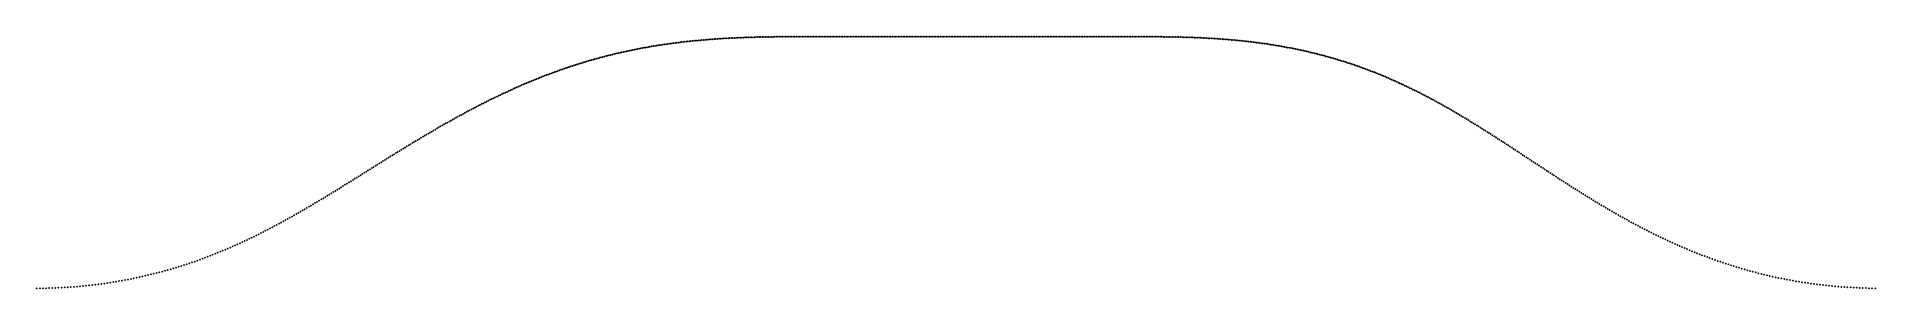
# Model space of a CAD drawing. Header units: metres. Extents: x 0 to 359, y 0 to 49.
import ezdxf

# ---------------------------------------------------------------- set-up
doc = ezdxf.new("R2010")
doc.units = ezdxf.units.M

msp = doc.modelspace()

# ---------------------------------------------------------------- linework, layer by layer
for p in [(117.14, 46.78), (117.45, 46.84), (117.76, 46.9), (118.07, 46.96), (118.37, 47.02), (118.68, 47.07), (118.99, 47.13), (119.3, 47.19), (119.6, 47.24), (119.91, 47.29), (120.22, 47.35), (120.53, 47.4), (120.83, 47.45), (121.14, 47.5), (121.45, 47.55), (121.75, 47.59), (122.06, 47.64), (122.37, 47.69), (122.67, 47.73), (122.98, 47.78), (123.28, 47.82), (123.59, 47.86), (123.9, 47.91), (124.2, 47.95), (124.51, 47.99), (124.81, 48.03), (125.12, 48.07), (125.42, 48.1), (125.73, 48.14), (126.03, 48.18), (126.34, 48.21), (126.64, 48.25), (126.95, 48.28), (127.25, 48.31), (127.56, 48.35), (127.86, 48.38), (128.17, 48.41), (128.47, 48.44), (128.78, 48.47), (129.08, 48.5), (129.39, 48.53), (129.69, 48.56), (130, 48.58), (130.3, 48.61), (130.6, 48.63), (130.91, 48.66), (131.21, 48.68), (131.52, 48.71), (131.82, 48.73), (132.12, 48.75), (132.43, 48.78), (132.73, 48.8), (133.04, 48.82), (133.34, 48.84), (133.64, 48.86), (133.95, 48.88), (134.25, 48.9), (134.55, 48.91), (134.86, 48.93), (135.16, 48.95), (135.46, 48.96), (135.77, 48.98), (136.07, 48.99), (136.37, 49.01), (136.68, 49.02), (136.98, 49.04), (137.28, 49.05), (137.59, 49.06), (137.89, 49.07), (138.19, 49.08), (138.5, 49.1), (138.8, 49.11), (139.1, 49.12), (139.41, 49.13), (139.71, 49.14), (140.01, 49.15), (140.31, 49.15), (140.62, 49.16), (140.92, 49.17), (141.22, 49.18), (141.53, 49.18), (141.83, 49.19), (142.13, 49.2), (142.43, 49.2), (142.74, 49.21), (143.04, 49.21), (143.34, 49.21), (143.65, 49.22), (143.95, 49.22), (144.25, 49.23), (144.55, 49.23), (144.86, 49.23), (145.16, 49.23), (145.46, 49.24), (145.76, 49.24), (146.07, 49.24), (146.37, 49.24), (146.67, 49.24), (146.98, 49.24), (147.28, 49.24), (147.58, 49.24), (147.88, 49.24), (148.19, 49.24), (148.49, 49.24), (148.79, 49.24), (149.09, 49.24), (149.4, 49.24), (149.7, 49.24), (150, 49.24), (150.3, 49.24), (150.61, 49.24), (150.91, 49.24), (151.21, 49.24), (151.52, 49.24), (151.82, 49.24), (152.12, 49.24), (152.42, 49.24), (152.73, 49.24), (153.03, 49.24), (153.33, 49.24), (153.63, 49.24), (153.94, 49.24), (154.24, 49.24), (154.54, 49.24), (154.84, 49.24), (155.15, 49.24), (155.45, 49.24), (155.75, 49.24), (156.06, 49.24), (156.36, 49.24), (156.66, 49.24), (156.96, 49.24), (157.27, 49.24), (157.57, 49.24), (157.87, 49.24), (158.17, 49.24), (158.48, 49.24), (158.78, 49.24), (159.08, 49.24), (159.38, 49.24), (159.69, 49.24), (159.99, 49.24), (160.29, 49.24), (160.6, 49.24), (160.9, 49.24), (161.2, 49.24), (161.5, 49.24), (161.81, 49.24), (162.11, 49.24), (162.41, 49.24), (162.71, 49.24), (163.02, 49.24), (163.32, 49.24), (163.62, 49.24), (163.92, 49.24), (164.23, 49.24), (164.53, 49.24), (164.83, 49.24), (165.14, 49.24), (165.44, 49.24), (165.74, 49.24), (166.04, 49.24), (166.35, 49.24), (166.65, 49.24), (166.95, 49.24), (167.25, 49.24), (167.56, 49.24), (167.86, 49.24), (168.16, 49.24), (168.46, 49.24), (168.77, 49.24), (169.07, 49.24), (169.37, 49.24), (169.68, 49.24), (169.98, 49.24), (170.28, 49.24), (170.58, 49.24), (170.89, 49.24), (171.19, 49.24), (171.49, 49.24), (171.79, 49.24), (172.1, 49.24), (172.4, 49.24), (172.7, 49.24), (173, 49.24), (173.31, 49.24), (173.61, 49.24), (173.91, 49.24), (174.22, 49.24), (174.52, 49.24), (174.82, 49.24), (175.12, 49.24), (175.43, 49.24), (175.73, 49.24), (176.03, 49.24), (176.33, 49.24), (176.64, 49.24), (176.94, 49.24), (177.24, 49.24), (177.54, 49.24), (177.85, 49.24), (178.15, 49.24), (178.45, 49.24), (178.76, 49.24), (179.06, 49.24), (179.36, 49.24), (179.66, 49.24), (179.97, 49.24), (180.27, 49.24), (180.57, 49.24), (180.87, 49.24), (181.18, 49.24), (181.48, 49.24), (181.78, 49.24), (182.08, 49.24), (182.39, 49.24), (182.69, 49.24), (182.99, 49.24), (183.3, 49.24), (183.6, 49.24), (183.9, 49.24), (184.2, 49.24), (184.51, 49.24), (184.81, 49.24), (185.11, 49.24), (185.41, 49.24), (185.72, 49.24), (186.02, 49.24), (186.32, 49.24), (186.62, 49.24), (186.93, 49.24), (187.23, 49.24), (187.53, 49.24), (187.84, 49.24), (188.14, 49.24), (188.44, 49.24), (188.74, 49.24), (189.05, 49.24), (189.35, 49.24), (189.65, 49.24), (189.95, 49.24), (190.26, 49.24), (190.56, 49.24), (190.86, 49.24), (191.16, 49.24), (191.47, 49.24), (191.77, 49.24), (192.07, 49.24), (192.38, 49.24), (192.68, 49.24), (192.98, 49.24), (193.28, 49.24), (193.59, 49.24), (193.89, 49.24), (194.19, 49.24), (194.49, 49.24), (194.8, 49.24), (195.1, 49.24), (195.4, 49.24), (195.7, 49.24), (196.01, 49.24), (196.31, 49.24), (196.61, 49.24), (196.92, 49.24), (197.22, 49.24), (197.52, 49.24), (197.82, 49.24), (198.13, 49.24), (198.43, 49.24), (198.73, 49.24), (199.03, 49.24), (199.34, 49.24), (199.64, 49.24), (199.94, 49.24), (200.24, 49.24), (200.55, 49.24), (200.85, 49.24), (201.15, 49.24), (201.46, 49.24), (201.76, 49.24), (202.06, 49.24), (202.36, 49.24), (202.67, 49.24), (202.97, 49.24), (203.27, 49.24), (203.57, 49.24), (203.88, 49.24), (204.18, 49.24), (204.48, 49.24), (204.78, 49.24), (205.09, 49.24), (205.39, 49.24), (205.69, 49.24), (206, 49.24), (206.3, 49.24), (206.6, 49.24), (206.9, 49.24), (207.21, 49.24), (207.51, 49.24), (207.81, 49.24), (208.11, 49.24), (208.42, 49.24), (208.72, 49.24), (209.02, 49.24), (209.32, 49.24), (209.63, 49.24), (209.93, 49.24), (210.23, 49.24), (210.54, 49.24), (210.84, 49.24), (211.14, 49.24), (211.44, 49.24), (211.75, 49.24), (212.05, 49.24), (212.35, 49.24), (212.65, 49.24), (212.96, 49.24), (213.26, 49.24), (213.56, 49.24), (213.86, 49.24), (214.17, 49.24), (214.47, 49.24), (214.77, 49.24), (215.08, 49.24), (215.38, 49.24), (215.68, 49.24), (215.98, 49.24), (216.29, 49.24), (216.59, 49.24), (216.89, 49.24), (217.19, 49.24), (217.5, 49.24), (217.8, 49.24), (218.1, 49.24), (218.4, 49.24), (218.71, 49.24), (219.01, 49.23), (219.31, 49.23), (219.62, 49.23), (219.92, 49.23), (220.22, 49.22), (220.52, 49.22), (220.83, 49.22), (221.13, 49.21), (221.43, 49.21), (221.73, 49.2), (222.04, 49.2), (222.34, 49.19), (222.64, 49.19), (222.95, 49.18), (223.25, 49.17), (223.55, 49.17), (223.85, 49.16), (224.16, 49.15), (224.46, 49.14), (224.76, 49.13), (225.07, 49.12), (225.37, 49.11), (225.67, 49.1), (225.98, 49.09), (226.28, 49.08), (226.58, 49.07), (226.88, 49.05), (227.19, 49.04), (227.49, 49.03), (227.79, 49.01), (228.1, 49), (228.4, 48.98), (228.7, 48.97), (229.01, 48.95), (229.31, 48.93), (229.61, 48.92), (229.92, 48.9), (230.22, 48.88), (230.53, 48.86), (230.83, 48.84), (231.13, 48.82), (231.44, 48.8), (231.74, 48.78), (232.04, 48.75), (232.35, 48.73), (232.65, 48.71), (232.96, 48.68), (233.26, 48.65), (233.56, 48.63), (233.87, 48.6), (234.17, 48.57), (234.48, 48.55), (234.78, 48.52), (235.09, 48.49), (235.39, 48.46), (235.69, 48.42), (236, 48.39), (236.3, 48.36), (236.61, 48.32), (236.91, 48.29), (237.22, 48.25), (237.52, 48.22), (237.83, 48.18), (238.13, 48.14), (238.44, 48.1), (238.74, 48.06), (239.05, 48.02), (239.36, 47.98), (239.66, 47.94), (239.97, 47.89), (240.27, 47.85), (240.58, 47.8), (240.88, 47.76), (241.19, 47.71), (241.5, 47.66), (241.8, 47.61), (242.11, 47.56), (242.42, 47.51), (242.72, 47.46), (243.03, 47.41), (243.34, 47.35), (243.64, 47.3), (243.95, 47.24), (244.26, 47.19), (244.56, 47.13), (244.87, 47.07), (245.18, 47.01), (245.49, 46.95), (245.8, 46.89), (246.1, 46.83), (246.41, 46.76), (103.74, 43.21), (104.06, 43.31), (104.37, 43.42), (104.69, 43.52), (105, 43.62), (105.32, 43.72), (105.63, 43.82), (105.95, 43.92), (106.26, 44.02), (106.57, 44.12), (106.89, 44.22), (107.2, 44.31), (107.51, 44.4), (107.83, 44.5), (108.14, 44.59), (108.45, 44.68), (108.77, 44.77), (109.08, 44.85), (109.39, 44.94), (109.7, 45.03), (110.01, 45.11), (110.33, 45.2), (110.64, 45.28), (110.95, 45.36), (111.26, 45.44), (111.57, 45.52), (111.88, 45.6), (112.19, 45.68), (112.5, 45.75), (112.81, 45.83), (113.12, 45.9), (113.43, 45.98), (113.74, 46.05), (114.05, 46.12), (114.36, 46.19), (114.67, 46.26), (114.98, 46.33), (115.29, 46.4), (115.6, 46.46), (115.91, 46.53), (116.22, 46.59), (116.52, 46.66), (116.83, 46.72), (246.72, 46.7), (247.03, 46.63), (247.34, 46.56), (247.64, 46.5), (247.95, 46.43), (248.26, 46.36), (248.57, 46.29), (248.88, 46.21), (249.19, 46.14), (249.5, 46.07), (249.81, 45.99), (250.12, 45.91), (250.43, 45.84), (250.74, 45.76), (251.05, 45.68), (251.36, 45.6), (251.67, 45.51), (251.98, 45.43), (252.29, 45.34), (252.6, 45.26), (252.91, 45.17), (253.22, 45.08), (253.54, 44.99), (253.85, 44.9), (254.16, 44.81), (254.47, 44.71), (254.78, 44.62), (255.09, 44.52), (255.41, 44.42), (255.72, 44.33), (256.03, 44.23), (256.35, 44.12), (256.66, 44.02), (256.97, 43.92), (257.29, 43.81), (257.6, 43.7), (257.91, 43.59), (258.23, 43.48), (258.54, 43.37), (258.86, 43.26), (259.17, 43.15), (94.49, 39.62), (94.81, 39.76), (95.13, 39.9), (95.46, 40.04), (95.78, 40.17), (96.1, 40.31), (96.42, 40.44), (96.74, 40.58), (97.06, 40.71), (97.38, 40.84), (97.7, 40.97), (98.02, 41.1), (98.34, 41.22), (98.66, 41.35), (98.98, 41.48), (99.3, 41.6), (99.62, 41.72), (99.94, 41.84), (100.26, 41.96), (100.57, 42.08), (100.89, 42.2), (101.21, 42.32), (101.53, 42.43), (101.84, 42.55), (102.16, 42.66), (102.48, 42.77), (102.79, 42.88), (103.11, 42.99), (103.43, 43.1), (259.48, 43.03), (259.8, 42.91), (260.11, 42.79), (260.43, 42.67), (260.75, 42.55), (261.06, 42.43), (261.38, 42.31), (261.69, 42.18), (262.01, 42.05), (262.33, 41.93), (262.64, 41.8), (262.96, 41.67), (263.28, 41.53), (263.6, 41.4), (263.91, 41.27), (264.23, 41.13), (264.55, 40.99), (264.87, 40.85), (265.19, 40.71), (265.51, 40.57), (265.83, 40.42), (266.14, 40.28), (266.46, 40.13), (266.78, 39.98), (267.1, 39.83), (267.43, 39.68), (86.98, 36.06), (87.31, 36.23), (87.64, 36.39), (87.97, 36.56), (88.3, 36.72), (88.63, 36.89), (88.95, 37.05), (89.28, 37.21), (89.61, 37.37), (89.94, 37.53), (90.27, 37.69), (90.59, 37.84), (90.92, 38), (91.24, 38.15), (91.57, 38.3), (91.9, 38.45), (92.22, 38.6), (92.55, 38.75), (92.87, 38.9), (93.2, 39.05), (93.52, 39.19), (93.84, 39.34), (94.17, 39.48), (267.75, 39.53), (268.07, 39.38), (268.39, 39.22), (268.71, 39.06), (269.03, 38.91), (269.35, 38.75), (269.68, 38.59), (270, 38.42), (270.32, 38.26), (270.65, 38.09), (270.97, 37.93), (271.29, 37.76), (271.62, 37.59), (271.94, 37.42), (272.27, 37.25), (272.59, 37.07), (272.92, 36.9), (273.24, 36.72), (273.57, 36.54), (273.9, 36.36), (274.22, 36.18), (274.55, 36), (80.28, 32.45), (80.62, 32.64), (80.96, 32.83), (81.3, 33.02), (81.64, 33.21), (81.97, 33.4), (82.31, 33.58), (82.65, 33.77), (82.98, 33.95), (83.32, 34.13), (83.65, 34.31), (83.99, 34.49), (84.32, 34.67), (84.65, 34.85), (84.99, 35.03), (85.32, 35.2), (85.65, 35.38), (85.98, 35.55), (86.32, 35.72), (86.65, 35.89), (274.88, 35.82), (275.21, 35.63), (275.53, 35.45), (275.86, 35.26), (276.19, 35.07), (276.52, 34.88), (276.85, 34.69), (277.18, 34.5), (277.51, 34.3), (277.84, 34.11), (278.17, 33.91), (278.51, 33.71), (278.84, 33.52), (279.17, 33.32), (279.51, 33.11), (279.84, 32.91), (280.17, 32.71), (280.51, 32.5), (74.09, 28.83), (74.44, 29.04), (74.79, 29.25), (75.14, 29.46), (75.48, 29.66), (75.83, 29.87), (76.18, 30.08), (76.52, 30.28), (76.87, 30.48), (77.21, 30.68), (77.55, 30.88), (77.9, 31.08), (78.24, 31.28), (78.58, 31.48), (78.92, 31.68), (79.26, 31.87), (79.6, 32.07), (79.94, 32.26), (280.84, 32.3), (281.18, 32.09), (281.52, 31.88), (281.85, 31.67), (282.19, 31.46), (282.53, 31.25), (282.87, 31.04), (283.2, 30.82), (283.54, 30.61), (283.88, 30.39), (284.22, 30.18), (284.57, 29.96), (284.91, 29.74), (285.25, 29.52), (285.59, 29.3), (285.94, 29.08), (286.28, 28.85), (68.42, 25.35), (68.78, 25.57), (69.14, 25.8), (69.49, 26.02), (69.85, 26.24), (70.21, 26.46), (70.57, 26.68), (70.92, 26.9), (71.28, 27.12), (71.63, 27.34), (71.98, 27.55), (72.34, 27.77), (72.69, 27.98), (73.04, 28.2), (73.39, 28.41), (73.74, 28.62), (286.63, 28.63), (286.97, 28.41), (287.32, 28.18), (287.67, 27.95), (288.01, 27.73), (288.36, 27.5), (288.71, 27.27), (289.06, 27.04), (289.41, 26.81), (289.77, 26.58), (290.12, 26.35), (290.47, 26.11), (290.83, 25.88), (291.18, 25.65), (291.54, 25.41), (291.89, 25.18), (62.54, 21.67), (62.91, 21.9), (63.29, 22.14), (63.66, 22.37), (64.03, 22.6), (64.4, 22.84), (64.77, 23.07), (65.14, 23.3), (65.51, 23.53), (65.87, 23.76), (66.24, 23.99), (66.6, 24.22), (66.97, 24.45), (67.33, 24.67), (67.69, 24.9), (68.06, 25.13), (292.25, 24.94), (292.61, 24.71), (292.97, 24.47), (293.33, 24.23), (293.69, 23.99), (294.05, 23.76), (294.42, 23.52), (294.78, 23.28), (295.15, 23.04), (295.51, 22.8), (295.88, 22.56), (296.25, 22.32), (296.62, 22.08), (296.99, 21.83), (297.36, 21.59), (56.78, 18.1), (57.18, 18.34), (57.57, 18.58), (57.96, 18.82), (58.34, 19.06), (58.73, 19.3), (59.12, 19.53), (59.5, 19.77), (59.89, 20.01), (60.27, 20.25), (60.65, 20.49), (61.03, 20.72), (61.41, 20.96), (61.79, 21.2), (62.16, 21.43), (297.73, 21.35), (298.11, 21.11), (298.48, 20.87), (298.86, 20.62), (299.24, 20.38), (299.62, 20.14), (300, 19.89), (300.38, 19.65), (300.76, 19.41), (301.15, 19.17), (301.53, 18.92), (301.92, 18.68), (302.31, 18.44), (302.7, 18.19), (50.72, 14.52), (51.14, 14.76), (51.55, 14.99), (51.96, 15.23), (52.37, 15.47), (52.78, 15.71), (53.19, 15.95), (53.59, 16.19), (54, 16.43), (54.4, 16.67), (54.8, 16.9), (55.2, 17.14), (55.6, 17.38), (55.99, 17.62), (56.39, 17.86), (303.09, 17.95), (303.49, 17.71), (303.88, 17.47), (304.28, 17.22), (304.68, 16.98), (305.07, 16.74), (305.48, 16.5), (305.88, 16.26), (306.28, 16.02), (306.69, 15.78), (307.1, 15.54), (307.51, 15.3), (307.92, 15.06), (308.33, 14.82), (308.74, 14.58), (43.82, 10.8), (44.27, 11.03), (44.71, 11.25), (45.15, 11.48), (45.59, 11.71), (46.03, 11.94), (46.47, 12.17), (46.9, 12.4), (47.33, 12.64), (47.76, 12.87), (48.19, 13.1), (48.62, 13.34), (49.04, 13.57), (49.46, 13.81), (49.88, 14.05), (50.3, 14.28), (309.16, 14.34), (309.58, 14.11), (310, 13.87), (310.42, 13.64), (310.84, 13.4), (311.27, 13.17), (311.7, 12.93), (312.13, 12.7), (312.56, 12.47), (312.99, 12.24), (313.43, 12.01), (313.87, 11.78), (314.31, 11.55), (314.75, 11.33), (315.19, 11.1), (315.64, 10.88), (36.37, 7.35), (36.85, 7.56), (37.34, 7.76), (37.81, 7.97), (38.29, 8.18), (38.76, 8.39), (39.24, 8.6), (39.71, 8.81), (40.17, 9.03), (40.64, 9.25), (41.1, 9.46), (41.56, 9.68), (42.02, 9.9), (42.47, 10.13), (42.92, 10.35), (43.37, 10.57), (316.09, 10.65), (316.54, 10.43), (316.99, 10.21), (317.45, 9.99), (317.91, 9.77), (318.37, 9.55), (318.83, 9.34), (319.29, 9.12), (319.76, 8.91), (320.23, 8.7), (320.7, 8.49), (321.18, 8.28), (321.65, 8.07), (322.13, 7.87), (322.61, 7.66), (323.1, 7.46), (323.58, 7.26), (26.15, 3.73), (26.68, 3.89), (27.22, 4.05), (27.75, 4.21), (28.27, 4.38), (28.8, 4.55), (29.32, 4.72), (29.84, 4.89), (30.36, 5.07), (30.88, 5.24), (31.39, 5.43), (31.9, 5.61), (32.41, 5.79), (32.91, 5.98), (33.41, 6.17), (33.91, 6.36), (34.41, 6.56), (34.9, 6.75), (35.39, 6.95), (35.88, 7.15), (324.07, 7.06), (324.56, 6.86), (325.06, 6.67), (325.55, 6.48), (326.05, 6.29), (326.55, 6.1), (327.06, 5.91), (327.56, 5.73), (328.07, 5.54), (328.58, 5.36), (329.1, 5.19), (329.61, 5.01), (330.13, 4.84), (330.65, 4.67), (331.18, 4.5), (331.71, 4.33), (332.23, 4.17), (332.77, 4.01), (333.3, 3.85), (333.84, 3.69), (0, 0), (0, 0), (0.61, 0), (1.21, 0.01), (1.82, 0.02), (2.42, 0.03), (3.03, 0.05), (3.63, 0.07), (4.24, 0.1), (4.84, 0.12), (5.44, 0.16), (6.04, 0.19), (6.65, 0.24), (7.25, 0.28), (7.85, 0.33), (8.44, 0.38), (9.04, 0.44), (9.64, 0.5), (10.23, 0.56), (10.83, 0.63), (11.42, 0.7), (12.01, 0.77), (12.6, 0.85), (13.19, 0.93), (13.77, 1.02), (14.36, 1.11), (14.94, 1.2), (15.52, 1.3), (16.1, 1.4), (16.67, 1.5), (17.25, 1.6), (17.82, 1.71), (18.39, 1.83), (18.96, 1.94), (19.53, 2.06), (20.09, 2.18), (20.65, 2.31), (21.21, 2.44), (21.77, 2.57), (22.33, 2.7), (22.88, 2.84), (23.43, 2.98), (23.98, 3.13), (24.52, 3.27), (25.07, 3.42), (25.61, 3.58), (334.38, 3.54), (334.92, 3.39), (335.46, 3.24), (336.01, 3.1), (336.56, 2.95), (337.11, 2.81), (337.66, 2.68), (338.22, 2.54), (338.78, 2.41), (339.34, 2.29), (339.9, 2.16), (340.47, 2.04), (341.03, 1.92), (341.6, 1.81), (342.17, 1.7), (342.75, 1.59), (343.32, 1.48), (343.9, 1.38), (344.48, 1.28), (345.06, 1.19), (345.64, 1.1), (346.23, 1.01), (346.81, 0.92), (347.4, 0.84), (347.99, 0.77), (348.58, 0.69), (349.17, 0.62), (349.77, 0.56), (350.36, 0.49), (350.96, 0.43), (351.56, 0.38), (352.15, 0.33), (352.75, 0.28), (353.35, 0.23), (353.96, 0.19), (354.56, 0.16), (355.16, 0.12), (355.76, 0.1), (356.37, 0.07), (356.97, 0.05), (357.58, 0.03), (358.18, 0.02), (358.79, 0.01), (359.39, 0)]:
    msp.add_point(p)

doc.saveas('drawing.dxf')
